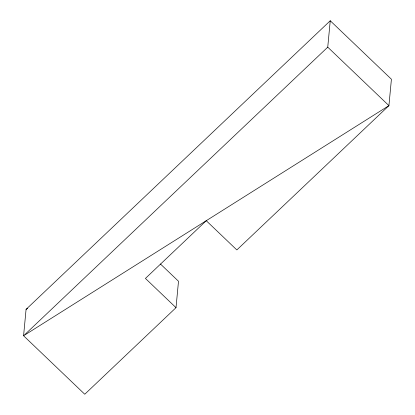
<?xml version="1.0" encoding="UTF-8"?>
<svg xmlns="http://www.w3.org/2000/svg" width="415" height="415" viewBox="0 0 415 415"><rect width="100%" height="100%" fill="white"/><g stroke="black" fill="none" stroke-linecap="round" stroke-linejoin="round"><path stroke-width="0.62" d="M176.007 307.665L145.421 278.429L206.25 220.707L236.841 249.944L388.922 105.638L391.418 79.229L330.241 20.75L26.078 309.362L23.582 335.771L84.759 394.25L176.007 307.665L178.502 281.256L160.429 263.982M327.746 47.16L388.922 105.638L23.582 335.771L327.746 47.16L330.241 20.75M26.078 309.362L27.727 308.324"/></g></svg>
